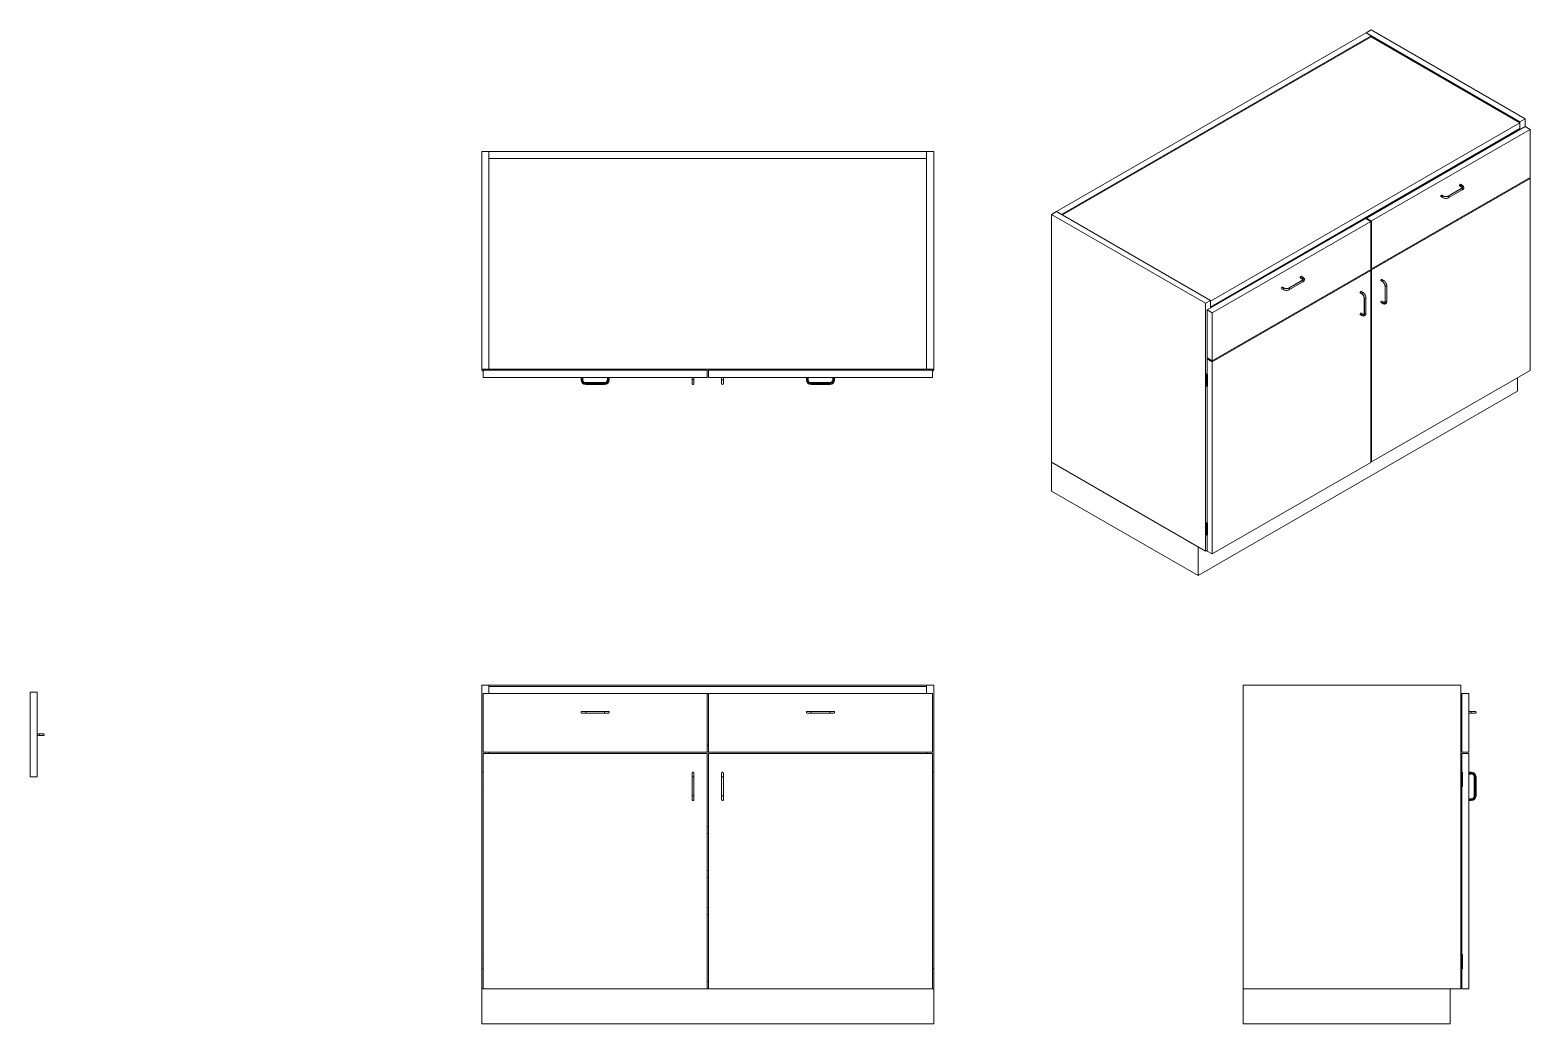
# Model space of a CAD drawing. Header units: millimetres. Extents: x 131 to 690, y 168 to 741.
# Drawn here: x 404.2 to 563.6, y 445.4 to 551.1 of the extents above; entities that cross this region are included whole.
import ezdxf

# ---------------------------------------------------------------- set-up
doc = ezdxf.new("R2010")
doc.units = ezdxf.units.MM
doc.layers.add('Standard', color=40, linetype='Continuous')

msp = doc.modelspace()

# ---------------------------------------------------------------- linework, layer by layer
at = {"layer": 'Standard', "linetype": 'Continuous', "lineweight": 0, "extrusion": (-5.55112e-17, 0.816497, 0.57735)}
for p, q in [((546.15, 550.76), (513.27, 531.78)), ((513.8, 531.47), (546.68, 550.46)), ((513.89, 531.42), (546.68, 550.36)), ((546.15, 550.76), (546.68, 551.07)), ((546.68, 550.46), (546.15, 550.76)), ((562.5, 541.32), (546.15, 550.76)), ((546.68, 551.07), (563.04, 541.63)), ((546.68, 550.36), (546.68, 550.46)), ((562.5, 541.22), (546.68, 550.36)), ((562.5, 541.22), (529.62, 522.24)), ((529.62, 521.62), (562.5, 540.61)), ((546.2, 531.09), (563.04, 540.81)), ((563.57, 540.51), (546.73, 530.78)), ((563.04, 541.63), (562.5, 541.32)), ((562.5, 540.51), (562.5, 541.32)), ((562.5, 540.61), (562.5, 541.22)), ((563.04, 541.63), (563.04, 540.81)), ((563.04, 540.81), (563.57, 540.51)), ((563.57, 535.4), (563.57, 540.51)), ((558.7, 538.31), (558.62, 538.36)), ((546.73, 525.68), (563.57, 535.4)), ((563.57, 535.3), (546.73, 525.58)), ((554.86, 533.42), (556.27, 534.23)), ((554.9, 533.41), (556.32, 534.23)), ((554.95, 533.26), (556.36, 534.07)), ((556.27, 534.4), (556.09, 534.51)), ((556.32, 534.56), (556.14, 534.66)), ((556.36, 534.57), (556.19, 534.67)), ((563.57, 535.3), (563.48, 535.35)), ((563.57, 514.89), (563.57, 535.3)), ((554.11, 533.36), (554.28, 533.26)), ((554.15, 533.51), (554.33, 533.41)), ((554.2, 533.52), (554.38, 533.42)), ((513.27, 531.78), (512.74, 531.47)), ((512.74, 531.47), (512.74, 505.14)), ((529.09, 522.03), (512.74, 531.47)), ((513.27, 531.78), (513.8, 531.47)), ((513.27, 531.78), (529.62, 522.34)), ((529.27, 521.32), (546.11, 531.04)), ((546.64, 530.73), (529.8, 521.01)), ((546.64, 530.73), (546.11, 531.04)), ((546.73, 530.78), (546.2, 531.09)), ((546.2, 530.99), (546.2, 531.09)), ((546.64, 525.63), (546.64, 530.73)), ((546.73, 530.78), (546.73, 525.68)), ((529.8, 515.91), (546.64, 525.63)), ((546.64, 525.53), (529.8, 515.81)), ((537.93, 523.65), (539.34, 524.46)), ((537.98, 523.64), (539.39, 524.46)), ((539.34, 524.63), (539.17, 524.73)), ((539.39, 524.79), (539.21, 524.89)), ((539.44, 524.79), (539.26, 524.9)), ((546.64, 525.53), (546.55, 525.58)), ((546.64, 525.73), (546.73, 525.68)), ((546.64, 525.63), (546.73, 525.58)), ((546.64, 505.12), (546.64, 525.53)), ((546.73, 525.58), (546.73, 505.17)), ((547.9, 524.34), (547.72, 524.44)), ((547.74, 524.4), (547.92, 524.3)), ((547.84, 524.56), (548.01, 524.46)), ((537.18, 523.58), (537.36, 523.48)), ((537.23, 523.74), (537.4, 523.64)), ((537.27, 523.75), (537.45, 523.65)), ((538.02, 523.48), (539.44, 524.3)), ((545.69, 523.07), (545.51, 523.17)), ((545.53, 523.13), (545.71, 523.02)), ((545.63, 523.29), (545.8, 523.19)), ((548.16, 523.88), (548.16, 522.25)), ((548.19, 522.21), (548.19, 523.84)), ((548.35, 523.88), (548.35, 522.25)), ((529.62, 522.34), (529.09, 522.03)), ((529.09, 495.7), (529.09, 522.03)), ((529.27, 521.32), (529.8, 521.01)), ((529.27, 516.22), (529.27, 521.32)), ((529.62, 522.34), (529.62, 521.52)), ((529.62, 522.24), (529.62, 521.62)), ((545.95, 522.61), (545.95, 520.97)), ((545.98, 520.94), (545.98, 522.57)), ((546.14, 522.61), (546.14, 520.97)), ((547.72, 522.15), (547.9, 522.05)), ((547.92, 522), (547.74, 522.1)), ((548.01, 522.17), (547.84, 522.27)), ((529.8, 521.01), (529.8, 515.91)), ((545.51, 520.87), (545.69, 520.77)), ((545.71, 520.73), (545.53, 520.83)), ((545.8, 520.89), (545.63, 520.99)), ((529.27, 516.22), (529.8, 515.91)), ((529.27, 516.11), (529.36, 516.16)), ((529.27, 516.11), (529.8, 515.81)), ((529.27, 514.48), (529.27, 516.11)), ((529.8, 515.81), (529.8, 495.39)), ((546.73, 505.17), (563.57, 514.89)), ((529.27, 514.58), (529.09, 514.48)), ((529.09, 514.48), (529.18, 514.43)), ((529.09, 513.26), (529.09, 514.48)), ((529.18, 513.2), (529.09, 513.26)), ((529.18, 514.43), (529.18, 513.2)), ((529.27, 498.66), (529.27, 513.2)), ((529.29, 513.23), (529.29, 514.45)), ((562.24, 512.69), (562.24, 514.12)), ((562.24, 512.69), (528.3, 493.1)), ((546.64, 505.22), (546.73, 505.17)), ((512.74, 505.14), (529.09, 495.7)), ((512.74, 505.14), (528.3, 496.16)), ((512.74, 502.08), (512.74, 505.14)), ((529.8, 495.39), (546.64, 505.12)), ((528.3, 493.1), (512.74, 502.08)), ((529.27, 498.76), (529.09, 498.66)), ((529.09, 498.66), (529.18, 498.61)), ((529.09, 497.44), (529.09, 498.66)), ((529.18, 497.39), (529.09, 497.44)), ((529.18, 498.61), (529.18, 497.39)), ((529.27, 495.7), (529.27, 497.39)), ((529.29, 497.41), (529.29, 498.64)), ((528.3, 493.1), (528.3, 496.16)), ((529.27, 495.8), (529.09, 495.7)), ((529.27, 495.7), (529.8, 495.39))]:
    msp.add_line(p, q, dxfattribs=at)
at = {"layer": 'Standard', "linetype": 'Continuous', "lineweight": 0}
for p, q in [((452.96, 538.16), (452.21, 538.16)), ((452.21, 515.04), (452.21, 538.16)), ((452.96, 538.16), (452.96, 537.41)), ((499.46, 538.16), (452.96, 538.16)), ((452.96, 538.16), (452.96, 515.04)), ((452.96, 537.41), (499.46, 537.41)), ((499.46, 537.41), (499.46, 538.16)), ((499.46, 515.04), (499.46, 538.16)), ((499.46, 538.16), (500.21, 538.16)), ((500.21, 538.16), (500.21, 515.04)), ((452.96, 515.04), (452.21, 515.04)), ((452.21, 515.04), (452.21, 514.91)), ((452.34, 514.91), (452.34, 514.16)), ((452.34, 514.91), (476.15, 514.91)), ((499.46, 515.04), (452.96, 515.04)), ((452.96, 514.91), (452.96, 515.04)), ((476.15, 514.16), (476.15, 514.91)), ((476.28, 514.91), (500.09, 514.91)), ((476.28, 514.16), (476.28, 514.91)), ((499.46, 515.04), (499.46, 514.91)), ((500.21, 515.04), (499.46, 515.04)), ((500.09, 514.91), (500.09, 514.16)), ((500.21, 514.91), (500.21, 515.04)), ((476.15, 514.16), (452.34, 514.16)), ((462.74, 514.16), (462.74, 513.91)), ((462.84, 514.16), (462.84, 513.91)), ((462.93, 514.16), (462.93, 513.91)), ((463.24, 513.6), (465.24, 513.6)), ((463.24, 513.51), (465.24, 513.51)), ((463.24, 513.41), (465.24, 513.41)), ((465.56, 513.91), (465.56, 514.16)), ((465.65, 513.91), (465.65, 514.16)), ((465.74, 513.91), (465.74, 514.16)), ((474.56, 513.91), (474.56, 514.16)), ((474.56, 513.91), (474.56, 513.51)), ((474.74, 514.16), (474.74, 513.91)), ((474.74, 513.51), (474.74, 513.91)), ((500.09, 514.16), (476.28, 514.16)), ((477.68, 513.91), (477.68, 514.16)), ((477.68, 513.91), (477.68, 513.51)), ((477.87, 514.16), (477.87, 513.91)), ((477.87, 513.51), (477.87, 513.91)), ((486.68, 514.16), (486.68, 513.91)), ((486.78, 514.16), (486.78, 513.91)), ((486.87, 514.16), (486.87, 513.91)), ((487.18, 513.6), (489.18, 513.6)), ((487.18, 513.51), (489.18, 513.51)), ((487.18, 513.41), (489.18, 513.41)), ((489.49, 513.91), (489.49, 514.16)), ((489.59, 513.91), (489.59, 514.16)), ((489.68, 513.91), (489.68, 514.16))]:
    msp.add_line(p, q, dxfattribs=at)
at = {"layer": 'Standard', "linetype": 'Continuous', "lineweight": 0, "extrusion": (0, 1, 0)}
for p, q in [((452.96, 481.45), (452.21, 481.45)), ((452.21, 472.2), (452.21, 481.45)), ((452.96, 481.45), (499.46, 481.45)), ((452.96, 481.45), (452.96, 480.57)), ((452.96, 481.32), (452.96, 480.57)), ((499.46, 481.32), (452.96, 481.32)), ((500.21, 481.45), (499.46, 481.45)), ((499.46, 480.57), (499.46, 481.45)), ((499.46, 480.57), (499.46, 481.32)), ((500.21, 481.45), (500.21, 472.2)), ((533.08, 481.45), (533.08, 449.2)), ((556.21, 481.45), (533.08, 481.45)), ((556.21, 449.2), (556.21, 481.45)), ((404.2, 480.7), (404.95, 480.7)), ((404.2, 471.7), (404.2, 480.7)), ((404.95, 480.7), (404.95, 471.7)), ((452.34, 480.57), (452.34, 474.32)), ((476.15, 480.57), (452.34, 480.57)), ((476.15, 474.32), (476.15, 480.57)), ((476.15, 480.57), (476.28, 480.57)), ((500.09, 480.57), (476.28, 480.57)), ((476.28, 480.57), (476.28, 474.32)), ((500.09, 474.32), (500.09, 480.57)), ((556.33, 480.57), (557.08, 480.57)), ((556.33, 474.32), (556.33, 480.57)), ((557.08, 480.57), (557.08, 474.32)), ((463.24, 478.67), (462.84, 478.67)), ((462.84, 478.48), (463.24, 478.48)), ((463.24, 478.67), (465.24, 478.67)), ((465.24, 478.48), (463.24, 478.48)), ((465.65, 478.67), (465.24, 478.67)), ((465.24, 478.48), (465.65, 478.48)), ((487.18, 478.67), (486.78, 478.67)), ((486.78, 478.48), (487.18, 478.48)), ((487.18, 478.67), (489.18, 478.67)), ((489.18, 478.48), (487.18, 478.48)), ((489.59, 478.67), (489.18, 478.67)), ((489.18, 478.48), (489.59, 478.48)), ((557.08, 478.67), (557.33, 478.67)), ((557.33, 478.48), (557.08, 478.48)), ((557.74, 478.67), (557.33, 478.67)), ((557.33, 478.48), (557.74, 478.48)), ((404.95, 476.29), (405.2, 476.29)), ((405.2, 476.1), (404.95, 476.1)), ((405.6, 476.29), (405.2, 476.29)), ((405.2, 476.1), (405.6, 476.1)), ((476.28, 475.07), (476.15, 475.07)), ((452.34, 474.32), (476.15, 474.32)), ((452.34, 474.2), (452.34, 449.2)), ((476.15, 474.2), (452.34, 474.2)), ((452.96, 474.32), (452.96, 474.2)), ((476.15, 474.32), (476.28, 474.32)), ((476.15, 449.2), (476.15, 474.2)), ((476.28, 474.32), (500.09, 474.32)), ((476.28, 474.2), (476.28, 449.2)), ((500.09, 474.2), (476.28, 474.2)), ((499.46, 474.2), (499.46, 474.32)), ((500.09, 449.2), (500.09, 474.2)), ((556.33, 474.32), (557.08, 474.32)), ((556.33, 474.2), (557.08, 474.2)), ((556.33, 472.2), (556.33, 474.2)), ((557.08, 474.2), (557.08, 449.2)), ((452.21, 472.2), (452.21, 470.7)), ((452.34, 472.2), (452.21, 472.2)), ((474.56, 472.1), (474.56, 471.7)), ((474.74, 471.7), (474.74, 472.1)), ((477.68, 472.1), (477.68, 471.7)), ((477.87, 471.7), (477.87, 472.1)), ((500.21, 472.2), (500.09, 472.2)), ((500.21, 470.7), (500.21, 472.2)), ((556.21, 472.2), (556.33, 472.2)), ((556.21, 470.7), (556.21, 472.2)), ((556.33, 472.2), (556.33, 470.7)), ((556.39, 472.2), (556.33, 472.2)), ((556.39, 470.7), (556.39, 472.2)), ((557.08, 472.2), (557.33, 472.2)), ((557.33, 472.1), (557.08, 472.1)), ((557.08, 472.01), (557.33, 472.01)), ((404.2, 471.7), (404.95, 471.7)), ((452.21, 452.82), (452.21, 470.7)), ((452.21, 470.7), (452.34, 470.7)), ((474.56, 469.7), (474.56, 471.7)), ((474.74, 471.7), (474.74, 469.7)), ((477.68, 469.7), (477.68, 471.7)), ((477.87, 471.7), (477.87, 469.7)), ((500.09, 470.7), (500.21, 470.7)), ((500.21, 470.7), (500.21, 452.82)), ((556.33, 470.7), (556.21, 470.7)), ((556.33, 470.7), (556.39, 470.7)), ((556.33, 452.82), (556.33, 470.7)), ((557.64, 471.7), (557.64, 469.7)), ((557.74, 469.7), (557.74, 471.7)), ((557.83, 471.7), (557.83, 469.7)), ((474.56, 469.7), (474.56, 469.29)), ((474.74, 469.29), (474.74, 469.7)), ((477.68, 469.7), (477.68, 469.29)), ((477.87, 469.29), (477.87, 469.7)), ((557.33, 469.38), (557.08, 469.38)), ((557.08, 469.29), (557.33, 469.29)), ((557.33, 469.2), (557.08, 469.2)), ((476.15, 466.45), (476.28, 466.45)), ((476.28, 465.7), (476.15, 465.7)), ((476.15, 461.76), (476.28, 461.76)), ((476.28, 461.01), (476.15, 461.01)), ((476.15, 457.82), (476.28, 457.82)), ((476.28, 457.07), (476.15, 457.07)), ((452.21, 452.82), (452.21, 451.32)), ((452.34, 452.82), (452.21, 452.82)), ((500.21, 452.82), (500.09, 452.82)), ((500.21, 451.32), (500.21, 452.82)), ((556.21, 452.82), (556.33, 452.82)), ((556.21, 451.32), (556.21, 452.82)), ((556.33, 452.82), (556.33, 451.32)), ((556.39, 452.82), (556.33, 452.82)), ((556.39, 451.32), (556.39, 452.82)), ((452.21, 451.32), (452.34, 451.32)), ((452.21, 449.2), (452.21, 451.32)), ((500.09, 451.32), (500.21, 451.32)), ((500.21, 451.32), (500.21, 449.2)), ((556.33, 451.32), (556.21, 451.32)), ((556.33, 451.32), (556.39, 451.32)), ((556.33, 449.2), (556.33, 451.32)), ((476.28, 449.95), (476.15, 449.95)), ((452.34, 449.2), (452.21, 449.2)), ((452.21, 445.45), (452.21, 449.2)), ((452.34, 449.2), (476.15, 449.2)), ((476.15, 449.2), (476.28, 449.2)), ((476.28, 449.2), (500.09, 449.2)), ((500.21, 449.2), (500.09, 449.2)), ((500.21, 445.45), (500.21, 449.2)), ((533.08, 449.2), (556.21, 449.2)), ((533.08, 449.2), (555.08, 449.2)), ((533.08, 445.45), (533.08, 449.2)), ((555.08, 445.45), (555.08, 449.2)), ((556.33, 449.2), (557.08, 449.2)), ((500.21, 445.45), (452.21, 445.45)), ((555.08, 445.45), (533.08, 445.45))]:
    msp.add_line(p, q, dxfattribs=at)
at = {"layer": 'Standard', "linetype": 'Continuous', "lineweight": 0}
for centre, radius, start, end in [((452.28, 514.91), 0.0625, 180, 0), ((500.15, 514.91), 0.0625, 180, 360), ((463.24, 513.91), 0.5, 180, 270), ((463.24, 513.91), 0.313, 180, 270), ((465.24, 513.91), 0.5, 270, 0), ((465.24, 513.91), 0.313, 270, 0), ((487.18, 513.91), 0.5, 180, 270), ((487.18, 513.91), 0.313, 180, 270), ((489.18, 513.91), 0.5, 270, 0), ((489.18, 513.91), 0.313, 270, 0), ((557.33, 471.7), 0.313, 0, 90), ((557.33, 469.7), 0.313, 270, 360)]:
    msp.add_arc(centre, radius, start, end, dxfattribs=at)
at = {"layer": 'Standard', "linetype": 'Continuous', "lineweight": 0, "extrusion": (0, 0, -1)}
for centre, start, end in [((-557.33, 471.7), 90, 180), ((-557.33, 469.7), 180, 270)]:
    msp.add_arc(centre, 0.5, start, end, dxfattribs=at)
at = {"layer": 'Standard', "linetype": 'Continuous', "lineweight": 0, "extrusion": (-1.53385e-16, 3.44952e-16, -1)}
for centre in [(556.14, 534.59), (539.21, 524.81)]:
    msp.add_ellipse(centre, major_axis=(-0.0469, -0.0812), ratio=0.57735, start_param=0, end_param=2.356194, dxfattribs=at)
at = {"layer": 'Standard', "linetype": 'Continuous', "lineweight": 0, "extrusion": (-2.05178e-16, 3.10756e-16, -1)}
msp.add_ellipse((556.14, 534.59), major_axis=(0.0469, 0.0812), ratio=0.57735, start_param=-0.785398, end_param=0, dxfattribs=at)
at = {"layer": 'Standard', "linetype": 'Continuous', "lineweight": 0, "extrusion": (1.11022e-16, 1.92296e-16, -1)}
msp.add_ellipse((554.15, 533.44), major_axis=(-0.0469, -0.0812), ratio=0.57735, start_param=0, end_param=2.356194, dxfattribs=at)
at = {"layer": 'Standard', "linetype": 'Continuous', "lineweight": 0, "extrusion": (-6.09555e-17, 2.27489e-16, -1)}
msp.add_ellipse((554.15, 533.44), major_axis=(0.0469, 0.0812), ratio=0.57735, start_param=-0.785398, end_param=0, dxfattribs=at)
at = {"layer": 'Standard', "linetype": 'Continuous', "lineweight": 0, "extrusion": (-1.57104e-16, 2.83e-16, -1)}
msp.add_ellipse((539.21, 524.81), major_axis=(0.0469, 0.0812), ratio=0.57735, start_param=-0.785398, end_param=0, dxfattribs=at)
at = {"layer": 'Standard', "linetype": 'Continuous', "lineweight": 0, "extrusion": (-1.20185e-16, 6.93889e-17, -1)}
msp.add_ellipse((547.79, 524.48), major_axis=(0.0469, 0.0812), ratio=0.57735, start_param=-2.356194, end_param=0, dxfattribs=at)
at = {"layer": 'Standard', "linetype": 'Continuous', "lineweight": 0, "extrusion": (-2.64407e-16, 1.52656e-16, -1)}
msp.add_ellipse((547.79, 524.48), major_axis=(-0.0469, -0.0812), ratio=0.57735, start_param=0, end_param=0.785398, dxfattribs=at)
at = {"layer": 'Standard', "linetype": 'Continuous', "lineweight": 0, "extrusion": (1.35059e-16, 1.78418e-16, -1)}
msp.add_ellipse((537.23, 523.67), major_axis=(-0.0469, -0.0812), ratio=0.57735, start_param=0, end_param=2.356194, dxfattribs=at)
at = {"layer": 'Standard', "linetype": 'Continuous', "lineweight": 0, "extrusion": (-1.01592e-16, 3.79148e-16, -1)}
msp.add_ellipse((537.23, 523.67), major_axis=(0.0469, 0.0812), ratio=0.57735, start_param=-0.785398, end_param=0, dxfattribs=at)
at = {"layer": 'Standard', "linetype": 'Continuous', "lineweight": 0, "extrusion": (-1.0903e-16, 2.55245e-16, -1)}
msp.add_ellipse((545.58, 523.21), major_axis=(0.0469, 0.0812), ratio=0.57735, start_param=-2.356194, end_param=0, dxfattribs=at)
at = {"layer": 'Standard', "linetype": 'Continuous', "lineweight": 0, "extrusion": (-8.49925e-17, 2.41367e-16, -1)}
msp.add_ellipse((545.58, 523.21), major_axis=(-0.0469, -0.0812), ratio=0.57735, start_param=0, end_param=0.785398, dxfattribs=at)
at = {"layer": 'Standard', "linetype": 'Continuous', "lineweight": 0, "extrusion": (-3.31999e-17, 2.75563e-16, -1)}
msp.add_ellipse((547.79, 522.19), major_axis=(0.0469, 0.0812), ratio=0.57735, start_param=-2.356194, end_param=0, dxfattribs=at)
at = {"layer": 'Standard', "linetype": 'Continuous', "lineweight": 0, "extrusion": (3.89112e-17, 2.3393e-16, -1)}
msp.add_ellipse((547.79, 522.19), major_axis=(-0.0469, -0.0812), ratio=0.57735, start_param=0, end_param=0.785398, dxfattribs=at)
at = {"layer": 'Standard', "linetype": 'Continuous', "lineweight": 0, "extrusion": (-1.81141e-16, 2.96878e-16, -1)}
msp.add_ellipse((545.58, 520.91), major_axis=(0.0469, 0.0812), ratio=0.57735, start_param=-2.356194, end_param=0, dxfattribs=at)
at = {"layer": 'Standard', "linetype": 'Continuous', "lineweight": 0, "extrusion": (-1.29348e-16, 3.31074e-16, -1)}
msp.add_ellipse((545.58, 520.91), major_axis=(-0.0469, -0.0812), ratio=0.57735, start_param=0, end_param=0.785398, dxfattribs=at)
at = {"layer": 'Standard', "linetype": 'Continuous', "lineweight": 0}
for centre in [(529.23, 514.45), (529.23, 498.64)]:
    msp.add_ellipse(centre, major_axis=(0.0625, 0), ratio=0.57735, start_param=-2.356194, end_param=0.785398, dxfattribs=at)
at = {"layer": 'Standard', "linetype": 'Continuous', "lineweight": 0, "extrusion": (6.16298e-33, -5.55112e-17, -1)}
msp.add_ellipse((529.23, 513.23), major_axis=(0.0625, 0), ratio=0.57735, start_param=0, end_param=2.356194, dxfattribs=at)
at = {"layer": 'Standard', "linetype": 'Continuous', "lineweight": 0, "extrusion": (1.2326e-32, -1.11022e-16, -1)}
msp.add_ellipse((529.23, 497.41), major_axis=(0.0625, 0), ratio=0.57735, start_param=0, end_param=2.356194, dxfattribs=at)
at = {"layer": 'Standard', "linetype": 'Continuous', "lineweight": 0}
for points in [[(556.27, 534.4), (556.27, 534.41), (556.26, 534.41), (556.25, 534.43), (556.25, 534.45), (556.25, 534.47), (556.26, 534.49), (556.27, 534.51), (556.28, 534.53), (556.3, 534.55), (556.31, 534.56), (556.32, 534.56)], [(556.27, 534.23), (556.27, 534.24), (556.28, 534.24), (556.3, 534.24), (556.31, 534.23), (556.32, 534.23)], [(556.32, 534.56), (556.32, 534.56), (556.33, 534.57), (556.35, 534.57), (556.36, 534.57), (556.36, 534.57)], [(556.32, 534.23), (556.4, 534.28), (556.48, 534.4), (556.4, 534.51), (556.32, 534.56)], [(556.32, 534.23), (556.32, 534.23), (556.33, 534.22), (556.35, 534.2), (556.37, 534.18), (556.38, 534.16), (556.38, 534.14), (556.38, 534.11), (556.38, 534.1), (556.38, 534.08), (556.37, 534.07), (556.36, 534.07)], [(554.33, 533.41), (554.32, 533.41), (554.31, 533.4), (554.3, 533.38), (554.28, 533.36), (554.27, 533.34), (554.26, 533.32), (554.26, 533.3), (554.26, 533.28), (554.27, 533.26), (554.28, 533.26), (554.28, 533.26)], [(554.38, 533.42), (554.37, 533.42), (554.36, 533.42), (554.35, 533.42), (554.33, 533.42), (554.33, 533.41)], [(554.33, 533.41), (554.42, 533.37), (554.62, 533.32), (554.81, 533.37), (554.9, 533.41)], [(554.86, 533.42), (554.86, 533.42), (554.87, 533.42), (554.89, 533.42), (554.9, 533.42), (554.9, 533.41)], [(554.9, 533.41), (554.91, 533.41), (554.92, 533.4), (554.94, 533.38), (554.95, 533.36), (554.96, 533.34), (554.97, 533.32), (554.97, 533.3), (554.97, 533.28), (554.96, 533.26), (554.95, 533.26), (554.95, 533.26)], [(539.34, 524.63), (539.34, 524.63), (539.33, 524.64), (539.33, 524.65), (539.32, 524.67), (539.33, 524.69), (539.33, 524.72), (539.34, 524.74), (539.36, 524.76), (539.37, 524.78), (539.39, 524.79), (539.39, 524.79)], [(539.34, 524.46), (539.35, 524.46), (539.36, 524.47), (539.37, 524.47), (539.39, 524.46), (539.39, 524.46)], [(539.39, 524.79), (539.4, 524.79), (539.41, 524.8), (539.42, 524.8), (539.43, 524.8), (539.44, 524.79)], [(539.39, 524.46), (539.47, 524.51), (539.55, 524.62), (539.47, 524.73), (539.39, 524.79)], [(539.39, 524.46), (539.4, 524.45), (539.41, 524.45), (539.42, 524.43), (539.44, 524.41), (539.45, 524.39), (539.46, 524.36), (539.46, 524.34), (539.46, 524.32), (539.45, 524.31), (539.44, 524.3), (539.44, 524.3)], [(548.01, 524.46), (548.01, 524.46), (548, 524.47), (547.98, 524.47), (547.96, 524.46), (547.95, 524.45), (547.93, 524.43), (547.92, 524.41), (547.91, 524.39), (547.9, 524.36), (547.9, 524.35), (547.9, 524.34)], [(547.9, 524.34), (547.9, 524.34), (547.9, 524.32), (547.91, 524.31), (547.91, 524.3), (547.92, 524.3)], [(548.19, 523.84), (548.18, 523.95), (548.12, 524.14), (547.99, 524.28), (547.9, 524.34)], [(537.4, 523.64), (537.4, 523.64), (537.39, 523.63), (537.37, 523.61), (537.36, 523.59), (537.34, 523.57), (537.34, 523.55), (537.34, 523.53), (537.34, 523.51), (537.34, 523.49), (537.35, 523.49), (537.36, 523.48)], [(537.45, 523.65), (537.45, 523.65), (537.44, 523.65), (537.42, 523.65), (537.41, 523.64), (537.4, 523.64)], [(537.4, 523.64), (537.5, 523.59), (537.69, 523.55), (537.88, 523.59), (537.98, 523.64)], [(537.93, 523.65), (537.93, 523.65), (537.94, 523.65), (537.96, 523.65), (537.97, 523.64), (537.98, 523.64)], [(537.98, 523.64), (537.98, 523.64), (537.99, 523.63), (538.01, 523.61), (538.02, 523.59), (538.04, 523.57), (538.04, 523.55), (538.04, 523.53), (538.04, 523.51), (538.04, 523.49), (538.03, 523.49), (538.02, 523.48)], [(545.8, 523.19), (545.8, 523.19), (545.79, 523.19), (545.77, 523.19), (545.76, 523.18), (545.74, 523.17), (545.72, 523.15), (545.71, 523.13), (545.7, 523.11), (545.69, 523.09), (545.69, 523.07), (545.69, 523.07)], [(545.69, 523.07), (545.69, 523.06), (545.69, 523.05), (545.7, 523.03), (545.7, 523.03), (545.71, 523.02)], [(545.98, 522.57), (545.97, 522.67), (545.91, 522.86), (545.78, 523.01), (545.69, 523.07)], [(548.19, 523.84), (548.18, 523.85), (548.17, 523.86), (548.16, 523.87), (548.16, 523.88), (548.16, 523.88)], [(548.35, 523.88), (548.35, 523.88), (548.34, 523.87), (548.33, 523.86), (548.32, 523.84), (548.3, 523.84), (548.28, 523.83), (548.25, 523.83), (548.23, 523.83), (548.2, 523.84), (548.19, 523.84), (548.19, 523.84)], [(545.98, 522.57), (545.97, 522.57), (545.96, 522.58), (545.95, 522.59), (545.95, 522.6), (545.95, 522.61)], [(546.14, 522.61), (546.14, 522.6), (546.13, 522.59), (546.12, 522.58), (546.11, 522.57), (546.09, 522.56), (546.07, 522.55), (546.04, 522.55), (546.02, 522.55), (546, 522.56), (545.98, 522.57), (545.98, 522.57)], [(547.9, 522.05), (547.99, 522), (548.12, 521.99), (548.18, 522.12), (548.19, 522.21)], [(547.9, 522.05), (547.9, 522.05), (547.9, 522.07), (547.91, 522.09), (547.92, 522.11), (547.93, 522.13), (547.95, 522.15), (547.96, 522.16), (547.98, 522.17), (548, 522.17), (548.01, 522.17), (548.01, 522.17)], [(547.92, 522), (547.91, 522.01), (547.91, 522.01), (547.9, 522.03), (547.9, 522.04), (547.9, 522.05)], [(548.19, 522.21), (548.18, 522.21), (548.17, 522.22), (548.16, 522.24), (548.16, 522.25), (548.16, 522.25)], [(548.35, 522.25), (548.35, 522.25), (548.34, 522.24), (548.33, 522.22), (548.32, 522.21), (548.3, 522.2), (548.28, 522.2), (548.25, 522.2), (548.23, 522.2), (548.2, 522.2), (548.19, 522.21), (548.19, 522.21)], [(545.69, 520.77), (545.78, 520.73), (545.91, 520.72), (545.97, 520.84), (545.98, 520.94)], [(545.69, 520.77), (545.69, 520.78), (545.69, 520.79), (545.7, 520.81), (545.71, 520.84), (545.72, 520.86), (545.74, 520.87), (545.76, 520.89), (545.77, 520.89), (545.79, 520.89), (545.8, 520.89), (545.8, 520.89)], [(545.71, 520.73), (545.7, 520.73), (545.7, 520.74), (545.69, 520.75), (545.69, 520.76), (545.69, 520.77)], [(545.98, 520.94), (545.97, 520.94), (545.96, 520.95), (545.95, 520.96), (545.95, 520.97), (545.95, 520.97)], [(546.14, 520.97), (546.14, 520.97), (546.13, 520.96), (546.12, 520.95), (546.11, 520.94), (546.09, 520.93), (546.07, 520.92), (546.04, 520.92), (546.02, 520.92), (546, 520.93), (545.98, 520.93), (545.98, 520.94)], [(462.84, 513.91), (462.83, 513.91), (462.81, 513.91), (462.79, 513.91), (462.77, 513.91), (462.76, 513.91), (462.75, 513.91), (462.74, 513.91), (462.74, 513.91)], [(462.93, 513.91), (462.93, 513.91), (462.93, 513.91), (462.92, 513.91), (462.91, 513.91), (462.89, 513.91), (462.86, 513.91), (462.85, 513.91), (462.84, 513.91)], [(462.84, 513.91), (462.85, 513.79), (462.93, 513.6), (463.12, 513.52), (463.24, 513.51)], [(463.24, 513.6), (463.24, 513.6), (463.24, 513.6), (463.24, 513.59), (463.24, 513.57), (463.24, 513.55), (463.24, 513.53), (463.24, 513.51), (463.24, 513.51)], [(463.24, 513.51), (463.24, 513.5), (463.24, 513.48), (463.24, 513.46), (463.24, 513.44), (463.24, 513.42), (463.24, 513.41), (463.24, 513.41), (463.24, 513.41)], [(465.24, 513.51), (465.37, 513.52), (465.56, 513.6), (465.64, 513.79), (465.65, 513.91)], [(465.24, 513.6), (465.24, 513.6), (465.24, 513.6), (465.24, 513.59), (465.24, 513.57), (465.24, 513.55), (465.24, 513.53), (465.24, 513.51), (465.24, 513.51)], [(465.24, 513.51), (465.24, 513.5), (465.24, 513.48), (465.24, 513.46), (465.24, 513.44), (465.24, 513.42), (465.24, 513.41), (465.24, 513.41), (465.24, 513.41)], [(465.56, 513.91), (465.56, 513.91), (465.56, 513.91), (465.57, 513.91), (465.58, 513.91), (465.6, 513.91), (465.63, 513.91), (465.64, 513.91), (465.65, 513.91)], [(465.65, 513.91), (465.66, 513.91), (465.68, 513.91), (465.7, 513.91), (465.72, 513.91), (465.73, 513.91), (465.74, 513.91), (465.74, 513.91), (465.74, 513.91)], [(474.74, 513.91), (474.74, 513.91), (474.74, 513.91), (474.73, 513.91), (474.72, 513.91), (474.7, 513.91), (474.68, 513.91), (474.65, 513.91), (474.63, 513.91), (474.6, 513.91), (474.58, 513.91), (474.57, 513.91), (474.56, 513.91), (474.56, 513.91), (474.56, 513.91)], [(474.74, 513.51), (474.74, 513.5), (474.74, 513.48), (474.73, 513.46), (474.72, 513.44), (474.7, 513.42), (474.68, 513.41), (474.65, 513.41), (474.63, 513.41), (474.6, 513.42), (474.58, 513.44), (474.57, 513.46), (474.56, 513.48), (474.56, 513.5), (474.56, 513.51)], [(477.87, 513.91), (477.87, 513.91), (477.87, 513.91), (477.86, 513.91), (477.84, 513.91), (477.82, 513.91), (477.8, 513.91), (477.78, 513.91), (477.75, 513.91), (477.73, 513.91), (477.71, 513.91), (477.69, 513.91), (477.68, 513.91), (477.68, 513.91), (477.68, 513.91)], [(477.87, 513.51), (477.87, 513.5), (477.87, 513.48), (477.86, 513.46), (477.84, 513.44), (477.82, 513.42), (477.8, 513.41), (477.78, 513.41), (477.75, 513.41), (477.73, 513.42), (477.71, 513.44), (477.69, 513.46), (477.68, 513.48), (477.68, 513.5), (477.68, 513.51)], [(486.78, 513.91), (486.77, 513.91), (486.75, 513.91), (486.73, 513.91), (486.71, 513.91), (486.69, 513.91), (486.68, 513.91), (486.68, 513.91), (486.68, 513.91)], [(486.87, 513.91), (486.87, 513.91), (486.87, 513.91), (486.86, 513.91), (486.84, 513.91), (486.82, 513.91), (486.8, 513.91), (486.78, 513.91), (486.78, 513.91)], [(486.78, 513.91), (486.79, 513.79), (486.87, 513.6), (487.06, 513.52), (487.18, 513.51)], [(487.18, 513.6), (487.18, 513.6), (487.18, 513.6), (487.18, 513.59), (487.18, 513.57), (487.18, 513.55), (487.18, 513.53), (487.18, 513.51), (487.18, 513.51)], [(487.18, 513.51), (487.18, 513.5), (487.18, 513.48), (487.18, 513.46), (487.18, 513.44), (487.18, 513.42), (487.18, 513.41), (487.18, 513.41), (487.18, 513.41)], [(489.18, 513.51), (489.31, 513.52), (489.5, 513.6), (489.58, 513.79), (489.59, 513.91)], [(489.18, 513.6), (489.18, 513.6), (489.18, 513.6), (489.18, 513.59), (489.18, 513.57), (489.18, 513.55), (489.18, 513.53), (489.18, 513.51), (489.18, 513.51)], [(489.18, 513.51), (489.18, 513.5), (489.18, 513.48), (489.18, 513.46), (489.18, 513.44), (489.18, 513.42), (489.18, 513.41), (489.18, 513.41), (489.18, 513.41)], [(489.49, 513.91), (489.49, 513.91), (489.5, 513.91), (489.51, 513.91), (489.52, 513.91), (489.54, 513.91), (489.56, 513.91), (489.58, 513.91), (489.59, 513.91)], [(489.59, 513.91), (489.6, 513.91), (489.61, 513.91), (489.64, 513.91), (489.66, 513.91), (489.67, 513.91), (489.68, 513.91), (489.68, 513.91), (489.68, 513.91)], [(462.84, 478.67), (462.83, 478.67), (462.81, 478.66), (462.79, 478.65), (462.77, 478.64), (462.76, 478.62), (462.75, 478.6), (462.74, 478.57), (462.75, 478.55), (462.76, 478.52), (462.77, 478.51), (462.79, 478.49), (462.81, 478.48), (462.83, 478.48), (462.84, 478.48)], [(463.24, 478.67), (463.24, 478.67), (463.24, 478.66), (463.24, 478.65), (463.24, 478.64), (463.24, 478.62), (463.24, 478.6), (463.24, 478.57), (463.24, 478.55), (463.24, 478.52), (463.24, 478.51), (463.24, 478.49), (463.24, 478.48), (463.24, 478.48), (463.24, 478.48)], [(465.24, 478.67), (465.24, 478.67), (465.24, 478.66), (465.24, 478.65), (465.24, 478.64), (465.24, 478.62), (465.24, 478.6), (465.24, 478.57), (465.24, 478.55), (465.24, 478.52), (465.24, 478.51), (465.24, 478.49), (465.24, 478.48), (465.24, 478.48), (465.24, 478.48)], [(465.65, 478.67), (465.66, 478.67), (465.68, 478.66), (465.7, 478.65), (465.72, 478.64), (465.73, 478.62), (465.74, 478.6), (465.75, 478.57), (465.74, 478.55), (465.73, 478.52), (465.72, 478.51), (465.7, 478.49), (465.68, 478.48), (465.66, 478.48), (465.65, 478.48)], [(486.78, 478.67), (486.77, 478.67), (486.75, 478.66), (486.73, 478.65), (486.71, 478.64), (486.69, 478.62), (486.68, 478.6), (486.68, 478.57), (486.68, 478.55), (486.69, 478.52), (486.71, 478.51), (486.73, 478.49), (486.75, 478.48), (486.77, 478.48), (486.78, 478.48)], [(487.18, 478.67), (487.18, 478.67), (487.18, 478.66), (487.18, 478.65), (487.18, 478.64), (487.18, 478.62), (487.18, 478.6), (487.18, 478.57), (487.18, 478.55), (487.18, 478.52), (487.18, 478.51), (487.18, 478.49), (487.18, 478.48), (487.18, 478.48), (487.18, 478.48)], [(489.18, 478.67), (489.18, 478.67), (489.18, 478.66), (489.18, 478.65), (489.18, 478.64), (489.18, 478.62), (489.18, 478.6), (489.18, 478.57), (489.18, 478.55), (489.18, 478.52), (489.18, 478.51), (489.18, 478.49), (489.18, 478.48), (489.18, 478.48), (489.18, 478.48)], [(489.59, 478.67), (489.6, 478.67), (489.61, 478.66), (489.64, 478.65), (489.66, 478.64), (489.67, 478.62), (489.68, 478.6), (489.68, 478.57), (489.68, 478.55), (489.67, 478.52), (489.66, 478.51), (489.64, 478.49), (489.61, 478.48), (489.6, 478.48), (489.59, 478.48)], [(557.33, 478.67), (557.33, 478.67), (557.33, 478.66), (557.33, 478.65), (557.33, 478.64), (557.33, 478.62), (557.33, 478.6), (557.33, 478.57), (557.33, 478.55), (557.33, 478.52), (557.33, 478.51), (557.33, 478.49), (557.33, 478.48), (557.33, 478.48), (557.33, 478.48)], [(557.74, 478.67), (557.74, 478.67), (557.76, 478.66), (557.78, 478.65), (557.8, 478.64), (557.82, 478.62), (557.83, 478.6), (557.83, 478.57), (557.83, 478.55), (557.82, 478.52), (557.8, 478.51), (557.78, 478.49), (557.76, 478.48), (557.74, 478.48), (557.74, 478.48)], [(405.2, 476.29), (405.2, 476.29), (405.2, 476.29), (405.2, 476.28), (405.2, 476.26), (405.2, 476.24), (405.2, 476.22), (405.2, 476.2), (405.2, 476.17), (405.2, 476.15), (405.2, 476.13), (405.2, 476.12), (405.2, 476.11), (405.2, 476.1), (405.2, 476.1)], [(405.6, 476.29), (405.61, 476.29), (405.63, 476.29), (405.65, 476.28), (405.67, 476.26), (405.69, 476.24), (405.7, 476.22), (405.7, 476.2), (405.7, 476.17), (405.69, 476.15), (405.67, 476.13), (405.65, 476.12), (405.63, 476.11), (405.61, 476.1), (405.6, 476.1)], [(474.74, 472.1), (474.74, 472.11), (474.74, 472.13), (474.73, 472.15), (474.72, 472.17), (474.7, 472.19), (474.68, 472.2), (474.65, 472.2), (474.63, 472.2), (474.6, 472.19), (474.58, 472.17), (474.57, 472.15), (474.56, 472.13), (474.56, 472.11), (474.56, 472.1)], [(477.87, 472.1), (477.87, 472.11), (477.87, 472.13), (477.86, 472.15), (477.84, 472.17), (477.82, 472.19), (477.8, 472.2), (477.78, 472.2), (477.75, 472.2), (477.73, 472.19), (477.71, 472.17), (477.69, 472.15), (477.68, 472.13), (477.68, 472.11), (477.68, 472.1)], [(557.33, 472.2), (557.33, 472.2), (557.33, 472.2), (557.33, 472.19), (557.33, 472.17), (557.33, 472.15), (557.33, 472.13), (557.33, 472.11), (557.33, 472.1)], [(557.33, 472.1), (557.33, 472.1), (557.33, 472.08), (557.33, 472.06), (557.33, 472.04), (557.33, 472.02), (557.33, 472.01), (557.33, 472.01), (557.33, 472.01)], [(557.74, 471.7), (557.72, 471.82), (557.65, 472.01), (557.45, 472.09), (557.33, 472.1)], [(474.74, 471.7), (474.74, 471.7), (474.74, 471.7), (474.73, 471.7), (474.72, 471.7), (474.7, 471.7), (474.68, 471.7), (474.65, 471.7), (474.63, 471.7), (474.6, 471.7), (474.58, 471.7), (474.57, 471.7), (474.56, 471.7), (474.56, 471.7), (474.56, 471.7)], [(477.87, 471.7), (477.87, 471.7), (477.87, 471.7), (477.86, 471.7), (477.84, 471.7), (477.82, 471.7), (477.8, 471.7), (477.78, 471.7), (477.75, 471.7), (477.73, 471.7), (477.71, 471.7), (477.69, 471.7), (477.68, 471.7), (477.68, 471.7), (477.68, 471.7)], [(557.74, 471.7), (557.73, 471.7), (557.71, 471.7), (557.69, 471.7), (557.67, 471.7), (557.65, 471.7), (557.64, 471.7), (557.64, 471.7), (557.64, 471.7)], [(557.83, 471.7), (557.83, 471.7), (557.83, 471.7), (557.82, 471.7), (557.8, 471.7), (557.78, 471.7), (557.76, 471.7), (557.74, 471.7), (557.74, 471.7)], [(474.74, 469.7), (474.74, 469.7), (474.74, 469.7), (474.73, 469.7), (474.72, 469.7), (474.7, 469.7), (474.68, 469.7), (474.65, 469.7), (474.63, 469.7), (474.6, 469.7), (474.58, 469.7), (474.57, 469.7), (474.56, 469.7), (474.56, 469.7), (474.56, 469.7)], [(474.74, 469.29), (474.74, 469.28), (474.74, 469.27), (474.73, 469.24), (474.72, 469.22), (474.7, 469.21), (474.68, 469.2), (474.65, 469.2), (474.63, 469.2), (474.6, 469.21), (474.58, 469.22), (474.57, 469.24), (474.56, 469.27), (474.56, 469.28), (474.56, 469.29)], [(477.87, 469.7), (477.87, 469.7), (477.87, 469.7), (477.86, 469.7), (477.84, 469.7), (477.82, 469.7), (477.8, 469.7), (477.78, 469.7), (477.75, 469.7), (477.73, 469.7), (477.71, 469.7), (477.69, 469.7), (477.68, 469.7), (477.68, 469.7), (477.68, 469.7)], [(477.87, 469.29), (477.87, 469.28), (477.87, 469.27), (477.86, 469.24), (477.84, 469.22), (477.82, 469.21), (477.8, 469.2), (477.78, 469.2), (477.75, 469.2), (477.73, 469.21), (477.71, 469.22), (477.69, 469.24), (477.68, 469.27), (477.68, 469.28), (477.68, 469.29)], [(557.33, 469.29), (557.45, 469.3), (557.65, 469.38), (557.72, 469.57), (557.74, 469.7)], [(557.33, 469.29), (557.33, 469.3), (557.33, 469.32), (557.33, 469.34), (557.33, 469.36), (557.33, 469.37), (557.33, 469.38), (557.33, 469.38), (557.33, 469.38)], [(557.33, 469.2), (557.33, 469.2), (557.33, 469.2), (557.33, 469.21), (557.33, 469.22), (557.33, 469.24), (557.33, 469.27), (557.33, 469.28), (557.33, 469.29)], [(557.74, 469.7), (557.73, 469.7), (557.71, 469.7), (557.69, 469.7), (557.67, 469.7), (557.65, 469.7), (557.64, 469.7), (557.64, 469.7), (557.64, 469.7)], [(557.83, 469.7), (557.83, 469.7), (557.83, 469.7), (557.82, 469.7), (557.8, 469.7), (557.78, 469.7), (557.76, 469.7), (557.74, 469.7), (557.74, 469.7)]]:
    msp.add_open_spline(points, degree=3, dxfattribs=at)
for points, knots in [([(556.27, 534.4), (556.29, 534.39), (556.31, 534.38), (556.33, 534.36), (556.34, 534.35), (556.34, 534.33), (556.34, 534.32), (556.34, 534.31), (556.34, 534.3), (556.32, 534.27), (556.31, 534.26), (556.28, 534.24), (556.28, 534.24), (556.27, 534.23)], [3.141593, 3.141593, 3.141593, 3.141593, 3.413838, 3.413838, 3.690178, 3.690178, 4.004337, 4.004337, 4.318496, 4.318496, 4.615912, 4.615912, 4.712389, 4.712389, 4.712389, 4.712389]), ([(556.36, 534.57), (556.4, 534.54), (556.44, 534.52), (556.49, 534.46), (556.51, 534.42), (556.53, 534.35), (556.53, 534.31), (556.52, 534.25), (556.51, 534.22), (556.47, 534.16), (556.45, 534.13), (556.4, 534.1), (556.38, 534.08), (556.36, 534.07)], [3.141593, 3.141593, 3.141593, 3.141593, 3.455752, 3.455752, 3.769572, 3.769572, 4.021176, 4.021176, 4.265896, 4.265896, 4.551235, 4.551235, 4.712389, 4.712389, 4.712389, 4.712389]), ([(554.95, 533.26), (554.91, 533.23), (554.87, 533.22), (554.78, 533.19), (554.74, 533.18), (554.64, 533.17), (554.59, 533.17), (554.5, 533.18), (554.45, 533.19), (554.36, 533.22), (554.32, 533.23), (554.28, 533.26)], [4.712389, 4.712389, 4.712389, 4.712389, 5.026548, 5.026548, 5.340708, 5.340708, 5.654867, 5.654867, 5.969026, 5.969026, 6.283185, 6.283185, 6.283185, 6.283185]), ([(554.86, 533.42), (554.84, 533.41), (554.81, 533.4), (554.76, 533.38), (554.73, 533.37), (554.66, 533.36), (554.63, 533.36), (554.56, 533.36), (554.53, 533.37), (554.47, 533.38), (554.44, 533.39), (554.4, 533.4), (554.39, 533.41), (554.38, 533.42)], [4.712389, 4.712389, 4.712389, 4.712389, 4.984635, 4.984635, 5.265735, 5.265735, 5.553582, 5.553582, 5.843109, 5.843109, 6.128803, 6.128803, 6.283185, 6.283185, 6.283185, 6.283185]), ([(539.34, 524.63), (539.36, 524.62), (539.38, 524.61), (539.4, 524.58), (539.41, 524.57), (539.42, 524.56), (539.42, 524.55), (539.42, 524.53), (539.41, 524.52), (539.4, 524.5), (539.38, 524.49), (539.36, 524.47), (539.35, 524.47), (539.34, 524.46)], [3.141593, 3.141593, 3.141593, 3.141593, 3.413838, 3.413838, 3.690178, 3.690178, 4.004337, 4.004337, 4.318496, 4.318496, 4.615912, 4.615912, 4.712389, 4.712389, 4.712389, 4.712389]), ([(539.44, 524.79), (539.48, 524.77), (539.51, 524.75), (539.56, 524.68), (539.58, 524.65), (539.6, 524.58), (539.61, 524.54), (539.6, 524.48), (539.58, 524.45), (539.55, 524.39), (539.52, 524.36), (539.48, 524.32), (539.46, 524.31), (539.44, 524.3)], [3.141593, 3.141593, 3.141593, 3.141593, 3.455752, 3.455752, 3.769572, 3.769572, 4.021176, 4.021176, 4.265896, 4.265896, 4.551235, 4.551235, 4.712389, 4.712389, 4.712389, 4.712389]), ([(548.35, 523.88), (548.35, 523.93), (548.34, 523.97), (548.32, 524.06), (548.3, 524.11), (548.26, 524.19), (548.24, 524.23), (548.18, 524.31), (548.15, 524.35), (548.08, 524.41), (548.05, 524.44), (548.01, 524.46)], [4.712389, 4.712389, 4.712389, 4.712389, 5.026548, 5.026548, 5.340708, 5.340708, 5.654867, 5.654867, 5.969026, 5.969026, 6.283185, 6.283185, 6.283185, 6.283185]), ([(538.02, 523.48), (537.99, 523.46), (537.94, 523.44), (537.86, 523.42), (537.81, 523.41), (537.71, 523.4), (537.67, 523.4), (537.57, 523.41), (537.52, 523.42), (537.43, 523.44), (537.39, 523.46), (537.36, 523.48)], [4.712389, 4.712389, 4.712389, 4.712389, 5.026548, 5.026548, 5.340708, 5.340708, 5.654867, 5.654867, 5.969026, 5.969026, 6.283185, 6.283185, 6.283185, 6.283185]), ([(537.93, 523.65), (537.91, 523.63), (537.89, 523.62), (537.83, 523.61), (537.8, 523.6), (537.74, 523.59), (537.7, 523.59), (537.64, 523.59), (537.6, 523.59), (537.54, 523.61), (537.51, 523.62), (537.47, 523.63), (537.46, 523.64), (537.45, 523.65)], [4.712389, 4.712389, 4.712389, 4.712389, 4.984635, 4.984635, 5.265735, 5.265735, 5.553582, 5.553582, 5.843109, 5.843109, 6.128803, 6.128803, 6.283185, 6.283185, 6.283185, 6.283185]), ([(545.95, 522.61), (545.95, 522.63), (545.95, 522.66), (545.93, 522.71), (545.92, 522.74), (545.9, 522.8), (545.88, 522.83), (545.85, 522.89), (545.83, 522.92), (545.79, 522.96), (545.76, 522.98), (545.73, 523.01), (545.72, 523.02), (545.71, 523.02)], [4.712389, 4.712389, 4.712389, 4.712389, 4.984635, 4.984635, 5.265735, 5.265735, 5.553582, 5.553582, 5.843109, 5.843109, 6.128803, 6.128803, 6.283185, 6.283185, 6.283185, 6.283185]), ([(546.14, 522.61), (546.14, 522.65), (546.13, 522.69), (546.11, 522.78), (546.09, 522.83), (546.05, 522.92), (546.03, 522.96), (545.97, 523.04), (545.94, 523.07), (545.88, 523.14), (545.84, 523.16), (545.8, 523.19)], [4.712389, 4.712389, 4.712389, 4.712389, 5.026548, 5.026548, 5.340708, 5.340708, 5.654867, 5.654867, 5.969026, 5.969026, 6.283185, 6.283185, 6.283185, 6.283185]), ([(548.16, 523.88), (548.16, 523.91), (548.16, 523.93), (548.14, 523.99), (548.13, 524.02), (548.11, 524.08), (548.09, 524.11), (548.06, 524.16), (548.04, 524.19), (548, 524.24), (547.97, 524.26), (547.94, 524.29), (547.93, 524.29), (547.92, 524.3)], [4.712389, 4.712389, 4.712389, 4.712389, 4.984635, 4.984635, 5.265735, 5.265735, 5.553582, 5.553582, 5.843109, 5.843109, 6.128803, 6.128803, 6.283185, 6.283185, 6.283185, 6.283185]), ([(547.92, 522), (547.96, 521.98), (547.99, 521.97), (548.08, 521.95), (548.12, 521.95), (548.19, 521.97), (548.22, 521.98), (548.27, 522.02), (548.29, 522.05), (548.32, 522.11), (548.34, 522.15), (548.34, 522.21), (548.35, 522.23), (548.35, 522.25)], [3.141593, 3.141593, 3.141593, 3.141593, 3.455752, 3.455752, 3.769572, 3.769572, 4.021176, 4.021176, 4.265896, 4.265896, 4.551235, 4.551235, 4.712389, 4.712389, 4.712389, 4.712389]), ([(548.01, 522.17), (548.03, 522.15), (548.05, 522.15), (548.08, 522.14), (548.09, 522.14), (548.11, 522.14), (548.12, 522.14), (548.13, 522.15), (548.14, 522.16), (548.15, 522.19), (548.16, 522.2), (548.16, 522.23), (548.16, 522.24), (548.16, 522.25)], [3.141593, 3.141593, 3.141593, 3.141593, 3.413838, 3.413838, 3.690178, 3.690178, 4.004337, 4.004337, 4.318496, 4.318496, 4.615912, 4.615912, 4.712389, 4.712389, 4.712389, 4.712389]), ([(545.71, 520.73), (545.75, 520.71), (545.79, 520.69), (545.87, 520.67), (545.91, 520.67), (545.98, 520.69), (546.01, 520.71), (546.06, 520.75), (546.08, 520.77), (546.11, 520.84), (546.13, 520.87), (546.13, 520.93), (546.14, 520.95), (546.14, 520.97)], [3.141593, 3.141593, 3.141593, 3.141593, 3.455752, 3.455752, 3.769572, 3.769572, 4.021176, 4.021176, 4.265896, 4.265896, 4.551235, 4.551235, 4.712389, 4.712389, 4.712389, 4.712389]), ([(545.8, 520.89), (545.82, 520.88), (545.84, 520.87), (545.87, 520.86), (545.88, 520.86), (545.9, 520.86), (545.91, 520.87), (545.92, 520.88), (545.93, 520.88), (545.94, 520.91), (545.95, 520.93), (545.95, 520.96), (545.95, 520.97), (545.95, 520.97)], [3.141593, 3.141593, 3.141593, 3.141593, 3.413838, 3.413838, 3.690178, 3.690178, 4.004337, 4.004337, 4.318496, 4.318496, 4.615912, 4.615912, 4.712389, 4.712389, 4.712389, 4.712389])]:
    msp.add_open_spline(points, degree=3, knots=knots, dxfattribs=at)

doc.saveas('drawing.dxf')
